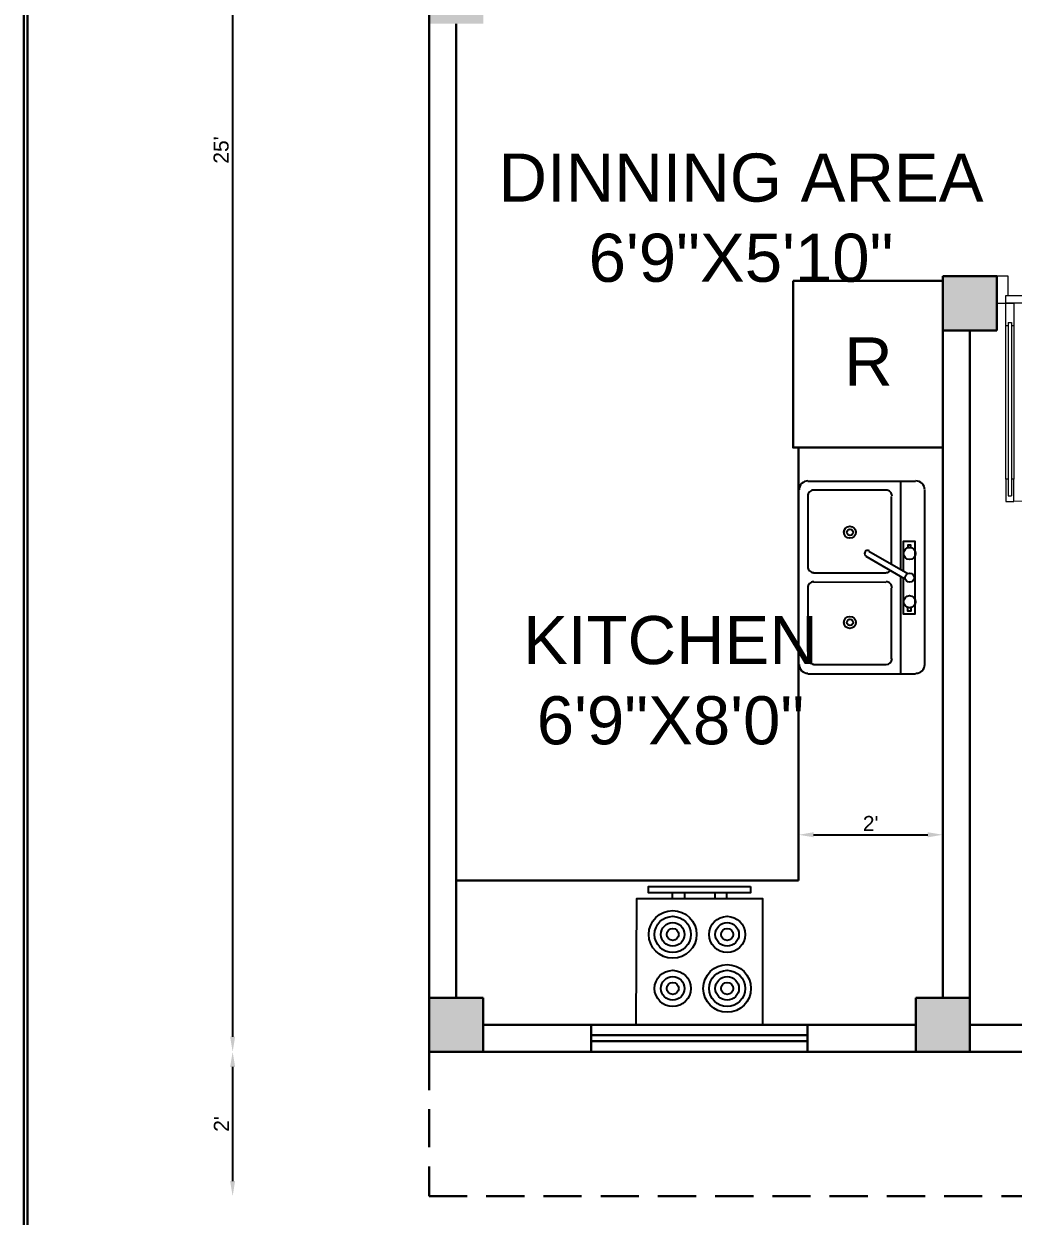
# Model space of a CAD drawing. Header units: inches. Extents: x 3219 to 3629, y 1199 to 1713.
# Drawn here: x 3218.8 to 3383.4, y 1333.7 to 1532.1 of the extents above; entities that cross this region are included whole.
import ezdxf
from ezdxf.lldxf.tags import DXFTag

# ---------------------------------------------------------------- set-up
doc = ezdxf.new("R2010")
doc.units = ezdxf.units.IN
doc.linetypes.add('DASHED2', pattern=[9.525, 6.35, -3.175])
doc.layers.add('door_win', color=19, linetype='Continuous', lineweight=5)
doc.layers.add('WALL', color=250, linetype='Continuous', lineweight=30)
doc.layers.add('PDF_bed', color=7, linetype='Continuous', true_color=0x5cb8b8)
doc.styles.get("Standard").update_dxf_attribs({"font": 'arial.ttf'})
tags = doc.linetypes.add('HIDDEN8', pattern=[0.04625, 0.03125, -0.015]).pattern_tags.tags
tags[6:7] = [DXFTag(74, 4), DXFTag(75, 0), DXFTag(340, '0'), DXFTag(46, 1.0), DXFTag(50, 0.0), DXFTag(44, 0.0), DXFTag(45, 0.0)]
tags[4:5] = [DXFTag(74, 4), DXFTag(75, 0), DXFTag(340, '0'), DXFTag(46, 1.0), DXFTag(50, 0.0), DXFTag(44, 0.0), DXFTag(45, 0.0)]
doc.dimstyles.new('ISO-25', dxfattribs={"dimtxt": 2.5, "dimasz": 2.5, "dimexe": 1.25, "dimexo": 0.625, "dimtad": 1, "dimlunit": 4, "dimtxsty": 'Standard', "dimcen": 2.5, "dimse1": 1, "dimse2": 1, "dimadec": 0, "dimazin": 0, "dimtfac": 1, "dimtmove": 0, "dimatfit": 3, "dimfxl": 1, "dimarcsym": 0})

# ---------------------------------------------------------------- blocks, each defined once
blk = doc.blocks.new('*D12')
at = {"layer": 'Defpoints', "color": 0, "transparency": 16777216}
for p in [(3371.73, 1397.18), (3347.73, 1389.58), (3371.73, 1389.58)]:
    blk.add_point(p, dxfattribs=at)
at = {"layer": 'WALL', "color": 0, "lineweight": -2, "transparency": 16777216}
blk.add_line((3350.23, 1397.18), (3369.23, 1397.18), dxfattribs=at)
at = {"layer": 'WALL', "color": 0, "transparency": 16777216}
for points in [[(3350.23, 1397.6), (3350.23, 1396.76), (3347.73, 1397.18)], [(3369.23, 1397.6), (3369.23, 1396.76), (3371.73, 1397.18)]]:
    blk.add_solid(points, dxfattribs=at)
at = {"layer": 'WALL', "color": 0, "transparency": 16777216, "insert": (3359.73, 1399.06), "char_height": 2.5, "attachment_point": 5}
blk.add_mtext("2'", dxfattribs=at)
blk = doc.blocks.new('c')
at = {"layer": 'door_win'}
for p, q in [((128488.76, -11152.72), (128494.02, -11152.72)), ((128488.76, -11154.91), (128488.76, -11152.72)), ((128492.48, -11154.47), (128492.48, -11154.91)), ((128494.02, -11154.47), (128492.48, -11154.47)), ((128494.02, -11152.72), (128494.02, -11154.47)), ((128490.29, -11154.91), (128488.76, -11154.91)), ((128490.29, -11154.91), (128490.29, -11154.91)), ((128492.48, -11154.91), (128490.29, -11154.91)), ((128494.02, -11191.49), (128498.4, -11191.49)), ((128494.02, -11193.03), (128494.02, -11191.49)), ((128498.4, -11191.49), (128498.4, -11191.93)), ((128498.4, -11191.49, 2.96), (128528.19, -11191.49, -2.15)), ((128528.19, -11191.49), (128528.19, -11191.93)), ((128532.57, -11191.49), (128528.19, -11191.49)), ((128532.57, -11193.03), (128532.57, -11191.49)), ((128490.29, -11192.59), (128488.76, -11192.59)), ((128488.76, -11192.59), (128488.76, -11194.78)), ((128490.29, -11192.59), (128490.29, -11192.59)), ((128492.48, -11192.59), (128490.29, -11192.59)), ((128492.48, -11193.03), (128492.48, -11192.59)), ((128494.02, -11193.03), (128492.48, -11193.03)), ((128498.4, -11193.03), (128494.02, -11193.03)), ((128494.02, -11194.78), (128494.02, -11193.03)), ((128498.4, -11192.59), (128498.4, -11193.03)), ((128528.19, -11193.03), (128498.4, -11193.03)), ((128528.19, -11192.59), (128528.19, -11193.03)), ((128528.19, -11193.03), (128532.57, -11193.03)), ((128488.76, -11194.78), (128494.02, -11194.78)), ((128488.76, -11194.78), (128494.02, -11194.78))]:
    blk.add_line(p, q, dxfattribs=at)
at = {"layer": 'door_win', "linetype": 'HIDDEN8', "lineweight": 5}
for p, q in [((128492.48, -11154.47), (128492.48, -11158.85)), ((128494.02, -11154.47), (128492.48, -11154.47)), ((128494.02, -11158.85), (128494.02, -11154.47)), ((128493.58, -11155.57, -2.55), (128492.92, -11155.57, -5.51)), ((128492.92, -11189.3, 2.96), (128492.92, -11155.57, -2.55)), ((128493.58, -11189.3, 2.96), (128493.58, -11155.57, -2.55)), ((128492.48, -11188.65), (128492.92, -11188.65)), ((128492.48, -11193.03), (128492.48, -11188.65)), ((128493.58, -11189.3, 2.96), (128492.92, -11189.3)), ((128493.58, -11188.65), (128494.02, -11188.65)), ((128494.02, -11188.65), (128494.02, -11193.03)), ((128494.02, -11193.03), (128492.48, -11193.03))]:
    blk.add_line(p, q, dxfattribs=at)
at = {"layer": 'door_win', "color": 181}
for p, q in [((128497.74, -11192.59, 2.96), (128497.74, -11191.93)), ((128497.74, -11191.93, 2.96), (128531.48, -11191.93, -2.55)), ((128497.74, -11192.59, 2.96), (128531.48, -11192.59, -2.55)), ((128531.48, -11192.59, -2.55), (128531.48, -11191.93, -2.55))]:
    blk.add_line(p, q, dxfattribs=at)
at = {"layer": 'door_win', "linetype": 'HIDDEN8', "lineweight": 5}
blk.add_ellipse((128494.04, -11192.98, -2.55), major_axis=(27.23, 27.23), ratio=1, start_param=5.536472, end_param=7.069278, dxfattribs=at)
blk = doc.blocks.new('*D14')
at = {"layer": 'Defpoints', "color": 0, "transparency": 16777216}
for p in [(3286.24, 1661.08), (3253.54, 1361.08), (3286.23, 1361.08)]:
    blk.add_point(p, dxfattribs=at)
at = {"layer": 'WALL', "color": 0, "lineweight": -2, "transparency": 16777216}
blk.add_line((3253.54, 1658.58), (3253.54, 1363.58), dxfattribs=at)
at = {"layer": 'WALL', "color": 0, "transparency": 16777216}
for points in [[(3253.12, 1658.58), (3253.95, 1658.58), (3253.54, 1661.08)], [(3253.12, 1363.58), (3253.95, 1363.58), (3253.54, 1361.08)]]:
    blk.add_solid(points, dxfattribs=at)
at = {"layer": 'WALL', "color": 0, "transparency": 16777216, "insert": (3251.63, 1511.08), "char_height": 2.5, "attachment_point": 5, "rotation": 90}
blk.add_mtext("25'", dxfattribs=at)
blk = doc.blocks.new('*D15')
at = {"layer": 'Defpoints', "color": 0, "transparency": 16777216}
for p in [(3286.23, 1361.08), (3253.54, 1337.08), (3286.23, 1337.08)]:
    blk.add_point(p, dxfattribs=at)
at = {"layer": 'WALL', "color": 0, "lineweight": -2, "transparency": 16777216}
blk.add_line((3253.54, 1358.58), (3253.54, 1339.58), dxfattribs=at)
at = {"layer": 'WALL', "color": 0, "transparency": 16777216}
for points in [[(3253.12, 1358.58), (3253.95, 1358.58), (3253.54, 1361.08)], [(3253.12, 1339.58), (3253.95, 1339.58), (3253.54, 1337.08)]]:
    blk.add_solid(points, dxfattribs=at)
at = {"layer": 'WALL', "color": 0, "transparency": 16777216, "insert": (3251.66, 1349.08), "char_height": 2.5, "attachment_point": 5, "rotation": 90}
blk.add_mtext("2'", dxfattribs=at)

msp = doc.modelspace()

# ---------------------------------------------------------------- hatches: boundary and pattern name
at = {"layer": 'WALL', "true_color": 0x000000}
h = msp.add_hatch(color=18, dxfattribs=at)
h.dxf.hatch_style = 1
h.paths.add_polyline_path([(3295.227, 1370.075), (3286.227, 1370.075), (3286.227, 1361.075), (3295.227, 1361.075)])
h.paths.add_polyline_path([(3376.227, 1370.075), (3367.227, 1370.075), (3367.227, 1361.075), (3376.227, 1361.075)])
h.paths.add_polyline_path([(3488.727, 1365.575), (3488.727, 1370.075), (3479.727, 1370.075), (3479.727, 1361.075), (3488.727, 1361.075)])
h.paths.add_polyline_path([(3586.227, 1370.075), (3577.227, 1370.075), (3577.227, 1361.075), (3586.227, 1361.075)])
h.paths.add_polyline_path([(3586.227, 1541.075), (3577.227, 1541.075), (3577.227, 1532.075), (3581.727, 1532.075), (3586.227, 1532.075)])
h.paths.add_polyline_path([(3464.727, 1536.572), (3464.727, 1541.075), (3455.727, 1541.075), (3455.727, 1532.075), (3464.727, 1532.075)])
h.paths.add_polyline_path([(3493.227, 1490.075), (3484.227, 1490.075), (3484.227, 1485.575), (3484.227, 1481.075), (3488.727, 1481.075), (3493.227, 1481.075)])
h.paths.add_polyline_path([(3380.727, 1490.075), (3371.727, 1490.075), (3371.727, 1481.075), (3380.727, 1481.075)])
h.paths.add_polyline_path([(3412.227, 1535.823), (3412.227, 1541.075), (3403.227, 1541.075), (3403.227, 1536.575), (3403.227, 1532.075), (3412.227, 1532.075)])
h.paths.add_polyline_path([(3295.235, 1541.075), (3286.235, 1541.075), (3286.235, 1536.575), (3286.235, 1532.075), (3295.235, 1532.075)])
h.paths.add_polyline_path([(3295.235, 1661.075), (3286.235, 1661.075), (3286.235, 1652.075), (3295.235, 1652.075)])
h.paths.add_polyline_path([(3412.227, 1661.075), (3403.227, 1661.075), (3403.227, 1652.075), (3412.227, 1652.075)])
h.paths.add_polyline_path([(3464.727, 1661.075), (3455.727, 1661.075), (3455.727, 1652.075), (3464.727, 1652.075), (3464.727, 1656.575)])
h.paths.add_polyline_path([(3586.227, 1661.075), (3577.227, 1661.075), (3577.227, 1652.075), (3586.227, 1652.075)])

# ---------------------------------------------------------------- linework, layer by layer
at = {"layer": 'PDF_bed', "lineweight": 25}
for points in [[(3367.214, 1455.957), (3349.251, 1455.957)], [(3364.728, 1441.282), (3364.728, 1455.957)], [(3347.727, 1454.514), (3347.727, 1425.484)], [(3362.242, 1454.514), (3350.213, 1454.514)], [(3368.738, 1425.484), (3368.738, 1454.514)], [(3349.251, 1453.471), (3349.251, 1441.763)], [(3363.204, 1442.164), (3363.204, 1453.471)], [(3365.129, 1439.919), (3365.129, 1433.905), (3367.134, 1433.905), (3367.134, 1445.933), (3365.129, 1445.933), (3365.129, 1441.042)], [(3359.435, 1444.33), (3365.931, 1440.641)], [(3366.412, 1444.891), (3366.412, 1445.372), (3365.931, 1445.372), (3365.931, 1444.891)], [(3365.37, 1439.759), (3358.954, 1443.447)], [(3362.242, 1440.721), (3350.213, 1440.721)], [(3364.728, 1423.961), (3364.728, 1440.16)], [(3349.251, 1438.235), (3349.251, 1426.527)], [(3350.213, 1439.277), (3362.242, 1439.197)], [(3363.204, 1426.447), (3363.204, 1438.235)], [(3366.412, 1434.947), (3366.412, 1434.386), (3365.931, 1434.386), (3365.931, 1434.947)], [(3349.251, 1423.961), (3367.214, 1423.961)], [(3350.213, 1425.484), (3362.242, 1425.484)], [(3326.737, 1386.586), (3326.737, 1387.548)], [(3328.741, 1387.548), (3328.741, 1386.586)], [(3333.793, 1387.548), (3333.793, 1386.586)], [(3335.798, 1386.586), (3335.798, 1387.548)]]:
    msp.add_lwpolyline(points, dxfattribs=at)
for points in [[(3339.728, 1388.59), (3339.728, 1387.548), (3322.727, 1387.548), (3322.727, 1388.59)], [(3320.722, 1365.575), (3320.802, 1386.586), (3341.733, 1386.586), (3341.733, 1365.575)]]:
    msp.add_lwpolyline(points, close=True, dxfattribs=at)
for centre, radius in [((3356.268, 1447.497), 1.002), ((3356.268, 1447.497), 0.521), ((3366.212, 1443.969), 1.002), ((3366.212, 1439.959), 0.762), ((3366.212, 1435.949), 1.002), ((3356.268, 1432.501), 1.002), ((3356.268, 1432.501), 0.521), ((3326.777, 1380.611), 3.97), ((3326.777, 1380.611), 3.007), ((3326.777, 1380.611), 1.965), ((3335.838, 1380.611), 3.007), ((3335.838, 1380.611), 1.965), ((3326.777, 1380.611), 1.002), ((3335.838, 1380.611), 1.002), ((3326.777, 1371.63), 3.007), ((3335.838, 1371.63), 3.97), ((3335.838, 1371.63), 3.007), ((3326.777, 1371.63), 1.965), ((3326.777, 1371.63), 1.002), ((3335.838, 1371.63), 1.965), ((3335.838, 1371.63), 1.002)]:
    msp.add_circle(centre, radius, dxfattribs=at)
for centre, radius, start, end in [((3349.291, 1454.554), 1.484, 89.98338, 179.98339), ((3367.254, 1454.554), 1.484, 359.98338, 89.98339), ((3350.253, 1453.512), 1.002, 89.98338, 179.98339), ((3362.282, 1453.512), 1.002, 359.98338, 89.98339), ((3359.235, 1443.969), 0.521, 59.99065, 239.98518), ((3350.253, 1441.803), 1.002, 179.98338, 269.98339), ((3362.282, 1441.803), 1.002, 269.9889, 323.36038), ((3350.253, 1438.275), 1.002, 89.98338, 179.98339), ((3362.282, 1438.275), 1.002, 359.98338, 89.98339), ((3350.253, 1426.567), 1.002, 179.98338, 269.98339), ((3362.282, 1426.487), 1.002, 269.98888, 359.98339), ((3349.291, 1425.524), 1.484, 179.98338, 269.98339), ((3367.254, 1425.524), 1.484, 269.98888, 359.98337)]:
    msp.add_arc(centre, radius, start, end, dxfattribs=at)
at = {"layer": 'WALL'}
for p, q in [((3286.227, 1361.075), (3286.227, 1661.075)), ((3290.727, 1370.075), (3290.727, 1532.075)), ((3371.727, 1461.575), (3371.727, 1490.075)), ((3371.727, 1490.075), (3380.727, 1490.075)), ((3371.727, 1490.075), (3380.727, 1490.075)), ((3371.727, 1481.075), (3371.727, 1490.075)), ((3380.727, 1490.075), (3380.727, 1481.075)), ((3380.727, 1481.075), (3371.727, 1481.075)), ((3376.227, 1461.575), (3376.227, 1481.075)), ((3371.727, 1461.575), (3347.727, 1461.575)), ((3347.727, 1461.575), (3347.727, 1389.575)), ((3371.727, 1370.075), (3371.727, 1461.575)), ((3371.727, 1370.075), (3371.727, 1461.575)), ((3376.227, 1365.575), (3376.227, 1461.575)), ((3347.727, 1389.575), (3290.727, 1389.575)), ((3286.227, 1361.075), (3286.227, 1370.075)), ((3286.227, 1370.075), (3295.227, 1370.075)), ((3295.227, 1370.075), (3295.227, 1361.075)), ((3367.227, 1361.075), (3367.227, 1370.075)), ((3367.227, 1370.075), (3376.227, 1370.075)), ((3376.227, 1370.075), (3376.227, 1361.075)), ((3367.227, 1365.575), (3295.227, 1365.575)), ((3295.227, 1365.575), (3367.227, 1365.575)), ((3313.227, 1365.575), (3313.227, 1361.075)), ((3349.227, 1365.575), (3349.227, 1361.075)), ((3479.727, 1365.575), (3376.227, 1365.575)), ((3376.227, 1365.575), (3376.227, 1361.075)), ((3313.227, 1363.825), (3349.227, 1363.825)), ((3313.227, 1362.825), (3349.227, 1362.825)), ((3488.727, 1361.075), (3286.227, 1361.075)), ((3376.227, 1361.075), (3367.227, 1361.075))]:
    msp.add_line(p, q, dxfattribs=at)
at = {"layer": 'WALL', "linetype": 'DASHED2'}
for p, q in [((3286.227, 1361.075), (3286.227, 1337.075)), ((3286.227, 1337.075), (3586.227, 1337.075))]:
    msp.add_line(p, q, dxfattribs=at)
at = {"layer": 'WALL'}
for points in [[(3218.787, 1712.558), (3628.54, 1712.558), (3628.54, 1199.023), (3218.787, 1199.023)], [(3219.38, 1711.98), (3626.144, 1711.98), (3626.144, 1292.957), (3219.38, 1292.957)], [(3346.816, 1489.335), (3371.727, 1489.335), (3371.727, 1461.575), (3346.816, 1461.575)]]:
    msp.add_lwpolyline(points, close=True, dxfattribs=at)

# ---------------------------------------------------------------- block references
at = {"layer": 'door_win', "color": 2, "xscale": 0.8553396049535318, "yscale": 0.8553396049535318, "zscale": 0.8553396049535318, "rotation": 270.0000000571626}
msp.add_blockref('c', (12956.066, 111391.601), dxfattribs=at)

# ---------------------------------------------------------------- texts
at = {"layer": 'WALL', "char_height": 8, "attachment_point": 1}
for s, width, insert in [('\\pxqc;DINNING AREA\\P6\'9"X5\'10"', 81.79664, (3297.251, 1510.492)), ('R', 12.51, (3355.313, 1479.901)), ('\\pxqc;KITCHEN\\P6\'9"X8\'0"', 67.49843, (3292.661, 1433.559))]:
    msp.add_mtext_dynamic_manual_height_columns(s, width=width, gutter_width=12.5, heights=[0], dxfattribs=dict(at, insert=insert))

# ---------------------------------------------------------------- dimensions: what is measured, and where the dimension line sits
at = {"layer": 'WALL'}
for base, p1, p2, picture, middle in [((3253.535, 1361.075), (3286.235, 1661.075), (3286.227, 1361.075), '*D14', (3251.634, 1511.075)), ((3253.535, 1337.075), (3286.227, 1361.075), (3286.227, 1337.075), '*D15', (3251.655, 1349.075))]:
    dim = msp.add_linear_dim(base=base, p1=p1, p2=p2, angle=90, dimstyle='ISO-25', dxfattribs=at)
    dim.commit()
    dim.dimension.update_dxf_attribs({"geometry": picture, "text_midpoint": middle})
dim = msp.add_linear_dim(base=(3371.727, 1397.18), p1=(3347.727, 1389.575), p2=(3371.727, 1389.575), dimstyle='ISO-25', dxfattribs=at)
dim.commit()
dim.dimension.update_dxf_attribs({"geometry": '*D12', "text_midpoint": (3359.727, 1399.06)})

doc.saveas('drawing.dxf')
